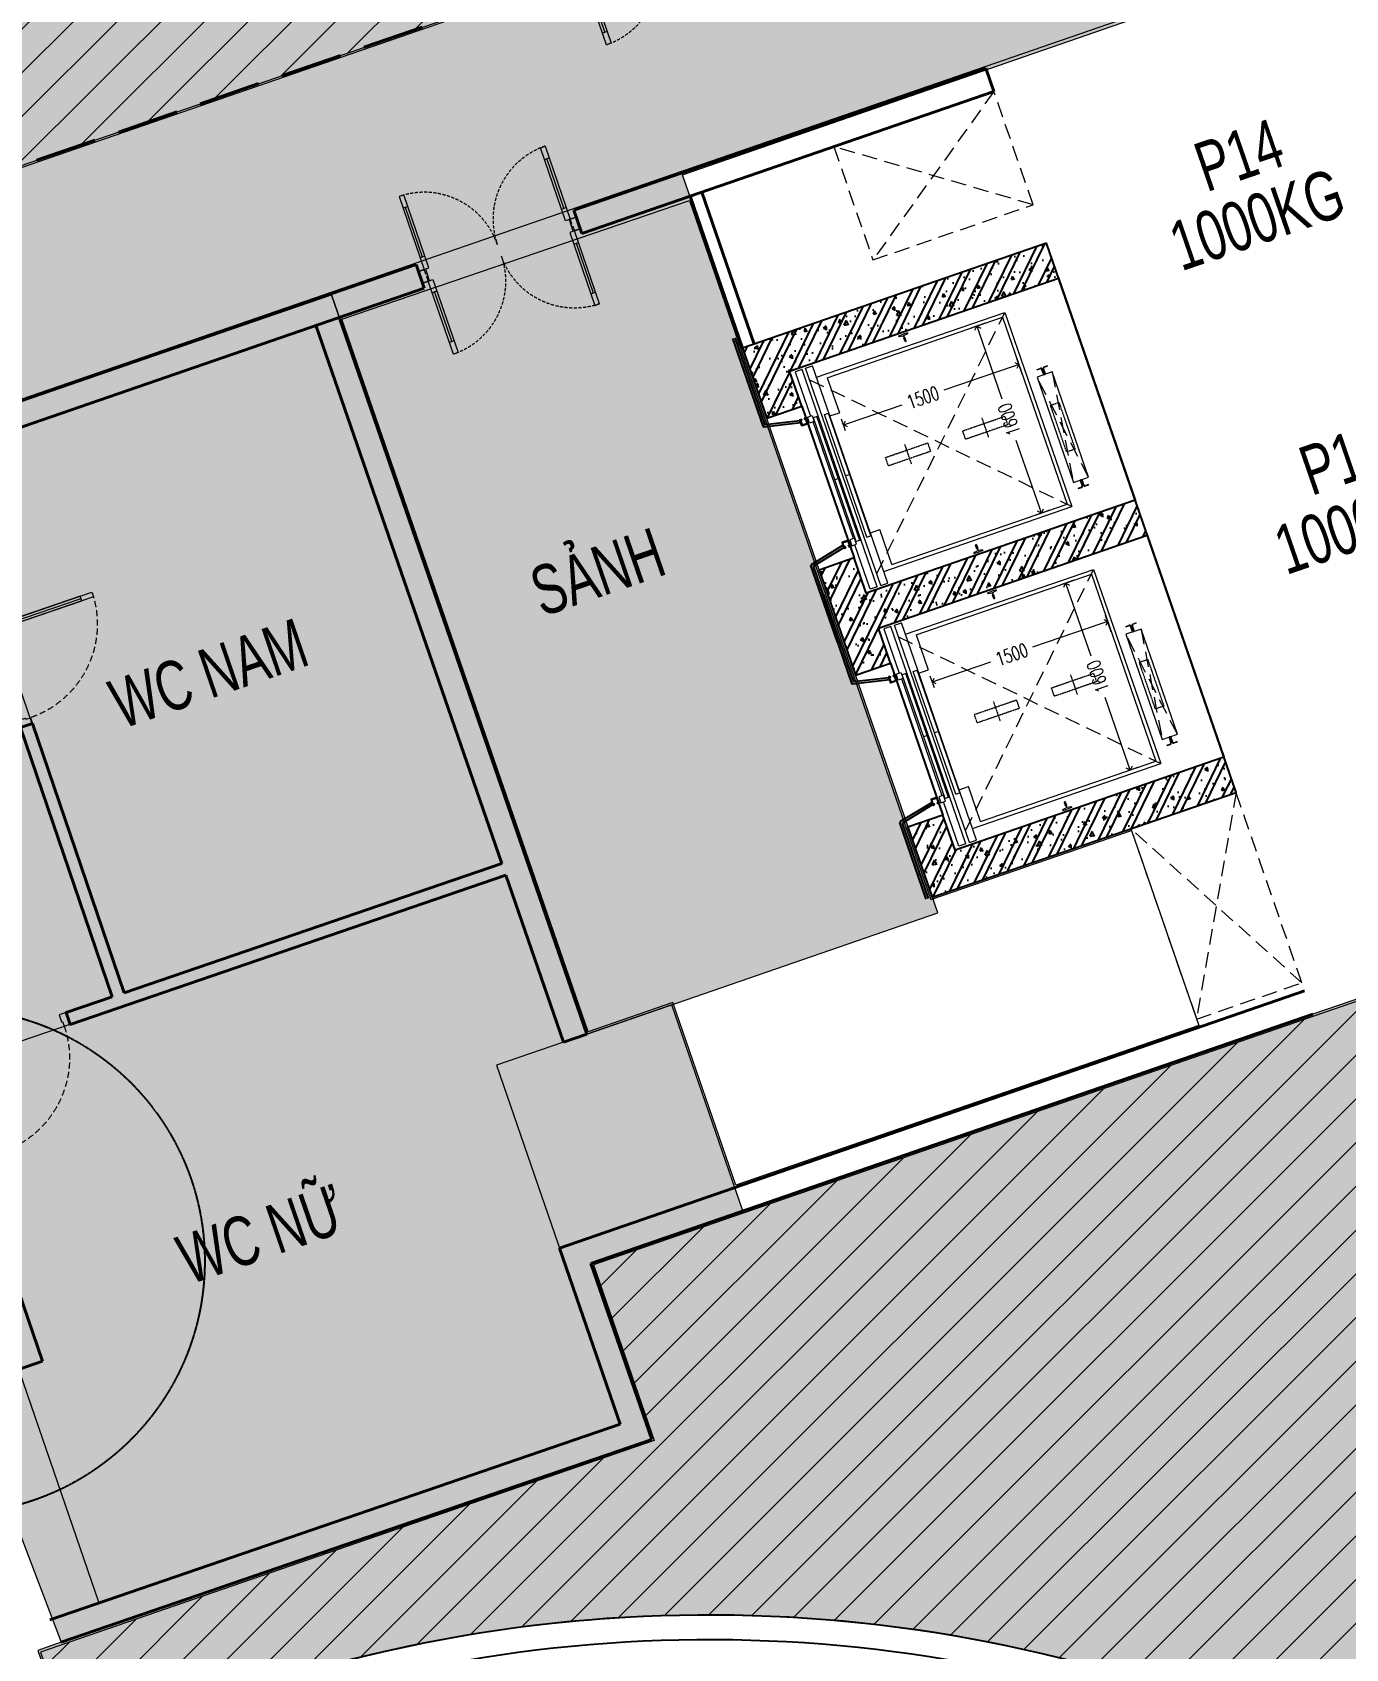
# Model space of a CAD drawing. Header units: millimetres. Extents: x -11451263 to 11578383104, y -507 to 1450429.
# Drawn here: x 12045069 to 12055690, y 1045562 to 1058640 of the extents above; entities that cross this region are included whole.
import ezdxf
from ezdxf.enums import TextEntityAlignment as Align

# ---------------------------------------------------------------- set-up
doc = ezdxf.new("R2010")
doc.units = ezdxf.units.MM
doc.header["$MEASUREMENT"] = 0
for name, pattern in [('CENTER2', [1.125, 0.75, -0.125, 0.125, -0.125]), ('DASH', [0.35, 0.25, -0.1]), ('DASH2-1', [3, 2, -1]), ('HIDDEN', [0.375, 0.25, -0.125]), ('Xref_ST_MBDV Cot vach 30.7.2022$0$CENTERX2', [4, 2.5, -0.5, 0.5, -0.5]), ('Xref_ST_MBDV Cot vach 30.7.2022$0$HIDDEN', [0.375, 0.25, -0.125]), ('Xref_ST_MBDV Cot vach 30.7.2022$0$HIDDEN2', [0.1875, 0.125, -0.0625]), ('Xref_ST_MBDV Cot vach 30.7.2022$0$PHANTOMX2', [5, 2.5, -0.5, 0.5, -0.5, 0.5, -0.5])]:
    doc.linetypes.add(name, pattern=pattern)
doc.layers.get('0').update_dxf_attribs({"linetype": 'CONTINUOUS', "lineweight": 13})
doc.layers.get('Defpoints').update_dxf_attribs({"color": 5, "linetype": 'CONTINUOUS', "lineweight": 13})
for name, color, linetype in [('A-GLAZ', 135, 'CONTINUOUS'), ('KT-Hatch', 251, 'CONTINUOUS'), ('KT-Net cot vach', 6, 'CONTINUOUS'), ('KT-Text', 7, 'CONTINUOUS'), ('NDT Thoat nuoc rua', 3, 'CENTER2'), ('TNG', 50, 'CONTINUOUS'), ('Xref_ST_MBDV Cot vach 30.7.2022$0$KT-Net manh', 139, 'CONTINUOUS')]:
    doc.layers.add(name, color=color, linetype=linetype)
for name, color, linetype, lineweight in [('CUA', 37, 'CONTINUOUS', 13), ('DO DIEN TICH THONG THUY', 141, 'CONTINUOUS', 13), ('KT-Kich thuoc', 159, 'CONTINUOUS', 18), ('KT-Net cat', 1, 'CONTINUOUS', 40), ('KT-Net cua', 87, 'CONTINUOUS', 9), ('KT-Net to mau', 159, 'CONTINUOUS', 18), ('SPE-MEP-HVAC', 140, 'CONTINUOUS', 0), ('Xref_ST_MBDV Cot vach 30.7.2022$0$KT-Noi that', 36, 'CONTINUOUS', 9)]:
    doc.layers.add(name, color=color, linetype=linetype, lineweight=lineweight)
doc.styles.add('Xref_ST_MBDV Cot vach 30.7.2022$0$Arial', font='arial.ttf', dxfattribs={"width": 0.7})
doc.styles.add('Xref_ST_MBDV Cot vach 30.7.2022$0$DIM', font='vnsimli.shx', dxfattribs={"width": 0.7})
doc.dimstyles.new('Xref_ST_MBDV Cot vach 30.7.2022$0$CCU 1-100 A1', dxfattribs={"dimscale": 100, "dimtxt": 2.2, "dimasz": 1, "dimexe": 1, "dimexo": 0, "dimgap": 1, "dimtad": 1, "dimdec": 0, "dimdsep": 46, "dimtxsty": 'Xref_ST_MBDV Cot vach 30.7.2022$0$DIM', "dimblk1": 'Xref_ST_MBDV Cot vach 30.7.2022$0$_ARCHTICK', "dimblk2": 'Xref_ST_MBDV Cot vach 30.7.2022$0$_ARCHTICK', "dimsah": 1, "dimcen": 0, "dimdle": 1, "dimclrd": 256, "dimclre": 256, "dimclrt": 31, "dimadec": 0, "dimazin": 0, "dimtfac": 1, "dimtdec": 0, "dimtix": 1, "dimtmove": 2, "dimatfit": 3, "dimldrblk": 'Xref_ST_MBDV Cot vach 30.7.2022$0$_ARCHTICK', "dimfxl": 0, "dimtolj": 1, "dimarcsym": 0})
pattern_1 = [(45, (0, 0), (-176.7766952966369, 176.7766952966369), [])]

# ---------------------------------------------------------------- blocks, each defined once
blk = doc.blocks.new('*U273')
for p, q in [((-1260.000000000004, 525.000000000002), (-1300.000000000004, 525.000000000002)), ((-1280.000000000004, 100.0000000000002), (-1280.000000000004, 525.000000000002)), ((-90.00000000000001, 525.0000000000018), (-50.00000000000001, 525.0000000000018)), ((-70, 100), (-70.00000000000001, 525.0000000000018)), ((-1260.000000000004, 100.0000000000002), (-1300.000000000004, 100.0000000000002)), ((-90, 100), (-50, 100))]:
    blk.add_line(p, q)
for points in [[(-1300.000000000004, 1.776356839400256e-13), (-1260.000000000004, 1.776356839400256e-13), (-1260.000000000004, 625.000000000002), (-1300.000000000004, 625.000000000002)], [(-50, 0), (-90, 0), (-90.00000000000001, 625.0000000000018), (-49.99999999999979, 625.0000000000018)], [(-1350.000000000004, -100.0000000004901), (-1290.000000000004, -100.00000000049), (-1290.000000000004, -39.99999999999982), (-1300.000000000004, -39.99999999999982), (-1300.000000000004, 1.776356839400256e-13), (-1350.000000000004, 2.060573933704296e-13)], [(0, -100.0000000004902), (-60, -100.0000000004902), (-60, -40), (-50, -40), (-50, 0), (0, 0)]]:
    blk.add_lwpolyline(points, close=True)
at = {"linetype": 'Xref_ST_MBDV Cot vach 30.7.2022$0$HIDDEN2', "ltscale": 200}
for centre, radius, start, end in [((-1300.000000001013, -1.091216006443577e-09), 625.00000000124, 7.016709298534867e-15, 89.99996073224838), ((-49.99999999983451, -2.645705876602741e-10), 625.000000000419, 90.00003926775162, 180)]:
    blk.add_arc(centre, radius, start, end, dxfattribs=at)
blk = doc.blocks.new('Xref_ST_MBDV Cot vach 30.7.2022$0$_Open90')
at = {"color": 0, "linetype": 'ByBlock', "lineweight": -2}
for p, q in [((0, 0), (-1, 0)), ((-0.5, 0.5), (0, 0)), ((0, 0), (-0.5, -0.5))]:
    blk.add_line(p, q, dxfattribs=at)
blk = doc.blocks.new('*D27')
at = {"layer": 'Defpoints', "color": 5, "transparency": 16777216}
for p, q in [((-2230.006080747058, 1494.255069668558), (-2230.006080747058, 1595.840436880921)), ((-730.0060807470581, 1457.189424305085), (-730.0060807470581, 1595.840436880921)), ((-2180.006080747058, 1545.840436880921), (-1728.427059650542, 1545.840436880921)), ((-780.0060807470581, 1545.840436880921), (-1371.760392983876, 1545.840436880921))]:
    blk.add_line(p, q, dxfattribs=at)
at = {"layer": 'Defpoints', "color": 0, "transparency": 16777216}
for p in [(-2230.006080747058, 1545.840436880921), (-2230.006080747058, 1494.255069668558), (-730.0060807470581, 1457.189424305085)]:
    blk.add_point(p, dxfattribs=at)
at = {"layer": 'Defpoints', "color": 5, "transparency": 16777216, "xscale": 50, "yscale": 50, "zscale": 50, "rotation": 180}
blk.add_blockref('Xref_ST_MBDV Cot vach 30.7.2022$0$_Open90', (-2230.006080747058, 1545.840436880921), dxfattribs=at)
at = {"layer": 'Defpoints', "color": 5, "transparency": 16777216, "xscale": 50, "yscale": 50, "zscale": 50}
blk.add_blockref('Xref_ST_MBDV Cot vach 30.7.2022$0$_Open90', (-730.0060807470581, 1545.840436880921), dxfattribs=at)
at = {"layer": 'Defpoints', "color": 5, "transparency": 16777216, "insert": (-1550.093726317209, 1545.840436880921), "char_height": 110, "attachment_point": 5, "style": 'Xref_ST_MBDV Cot vach 30.7.2022$0$DIM'}
blk.add_mtext('\\A1;1500', dxfattribs=at)
blk = doc.blocks.new('Xref_ST_MBDV Cot vach 30.7.2022$0$_ARCHTICK')
at = {"color": 0, "linetype": 'ByBlock', "const_width": 0.15}
blk.add_lwpolyline([(-0.5, -0.5), (0.5, 0.5)], dxfattribs=at)
blk = doc.blocks.new('*D28')
at = {"layer": 'Defpoints', "color": 5, "transparency": 16777216}
for p, q in [((-879.0568600945994, 1950.002331897217), (-1000.172690610198, 1950.002331897217)), ((-950.1726906101984, 1900.002331897217), (-950.1726906101983, 1328.335665230491)), ((-950.1726906101981, 400.0023318972127), (-950.1726906101982, 971.6689985638246)), ((-879.0568600945994, 350.0023318972127), (-1000.172690610198, 350.0023318972126))]:
    blk.add_line(p, q, dxfattribs=at)
at = {"layer": 'Defpoints', "color": 0, "transparency": 16777216}
for p in [(-879.0568600945994, 1950.002331897217), (-950.1726906101981, 350.0023318972126), (-879.0568600945994, 350.0023318972127)]:
    blk.add_point(p, dxfattribs=at)
at = {"layer": 'Defpoints', "color": 5, "transparency": 16777216, "xscale": 50, "yscale": 50, "zscale": 50}
for p, rotation in [((-950.1726906101984, 1950.002331897217), 90), ((-950.1726906101981, 350.0023318972126), 270)]:
    blk.add_blockref('Xref_ST_MBDV Cot vach 30.7.2022$0$_Open90', p, dxfattribs=dict(at, rotation=rotation))
at = {"layer": 'Defpoints', "color": 5, "transparency": 16777216, "insert": (-950.1726906088297, 1150.002331897158), "char_height": 110, "attachment_point": 5, "rotation": 90, "style": 'Xref_ST_MBDV Cot vach 30.7.2022$0$DIM'}
blk.add_mtext('\\A1;1600', dxfattribs=at)
blk = doc.blocks.new('*U295')
blk.add_line((70.00000000000003, -99.99999999999999), (70.00000000000018, -700.00000000197))
for points in [[(-2.66100453930543e-14, 99.99999998255892), (59.99999999999997, 99.9999999825589), (59.99999999999999, 40.00000000000001), (49.99999999999999, 40.00000000000001), (50, 1.4210854715202e-14), (0, 0)], [(50, 1.4210854715202e-14), (50.00000000000021, -800.00000000197), (90.00000000000021, -800.00000000197), (90, 2.842170943040401e-14)], [(900.00000000197, 99.99999998255907), (840.00000000197, 99.99999998255903), (840.00000000197, 40.00000000000011), (850.00000000197, 40.00000000000011), (850.00000000197, 1.13686837721616e-13), (900.00000000197, 9.947598300641403e-14)], [(50.00000000000003, -99.99999999999999), (90.00000000000003, -99.99999999999999), (90.00000000000018, -700.00000000197), (50.00000000000018, -700.00000000197)]]:
    blk.add_lwpolyline(points, close=True)
at = {"linetype": 'Xref_ST_MBDV Cot vach 30.7.2022$0$HIDDEN', "ltscale": 200}
blk.add_arc((50, 1.4210854715202e-14), 800.00000000197, 270, 0, dxfattribs=at)
blk = doc.blocks.new('*U297')
blk.add_line((70, 100), (70, 700.00000000197))
for points in [[(50, 0), (50, 800.00000000197), (90, 800.00000000197), (90, 0)], [(50, 100), (90, 100), (90, 700.00000000197), (50, 700.00000000197)], [(0, -99.99999998255892), (60, -99.99999998255889), (60, -40), (50, -40), (50, 0), (0, 0)], [(900.00000000197, -99.99999998255883), (840.00000000197, -99.9999999825588), (840.00000000197, -39.99999999999989), (850.00000000197, -39.99999999999989), (850.00000000197, 1.13686837721896e-13), (900.00000000197, 1.421085471523e-13)]]:
    blk.add_lwpolyline(points, close=True)
at = {"linetype": 'Xref_ST_MBDV Cot vach 30.7.2022$0$HIDDEN', "ltscale": 200}
blk.add_arc((50, 0), 800.00000000197, 7.016709298534877e-15, 90, dxfattribs=at)
blk = doc.blocks.new('*U426')
at = {"linetype": 'HIDDEN', "ltscale": 500}
for p, q in [((1630, 900), (0, 0)), ((0, 900), (1630, 0))]:
    blk.add_line(p, q, dxfattribs=at)
blk.add_lwpolyline([(0, 900), (1630, 900), (1630, 0), (0, 0)], close=True, dxfattribs=at)
blk = doc.blocks.new('*U434')
at = {"linetype": 'HIDDEN', "ltscale": 500}
for p, q in [((969.9999999999998, 1370), (0, 0)), ((0, 1370), (969.9999999999998, 0))]:
    blk.add_line(p, q, dxfattribs=at)
blk.add_lwpolyline([(0, 1370), (969.9999999999998, 1370), (969.9999999999998, 0), (0, 0)], close=True, dxfattribs=at)
blk = doc.blocks.new('WWW')
at = {"layer": 'Defpoints', "linetype": 'DASH2-1', "lineweight": 13, "ltscale": 1000, "flags": 128}
blk.add_lwpolyline([(11429816.83619249, 1022160.11654377), (11450185.49670112, 1019986.391927242), (11488615.66733754, 1021167.255579472), (11491469.21243858, 1024811.360972404), (11462655.78743005, 1159053.890039921), (11457975.31629252, 1176930.890178204), (11455625.97722399, 1177744.852323532), (11446686.1578691, 1170981.351434231), (11423166.61122441, 1153069.948107719), (11399484.09766066, 1135982.713739872, 0.6848770391193201), (11429816.83619249, 1022160.116543293)], format="xyb", dxfattribs=at)
blk = doc.blocks.new('l3 hatch see')
at = {"true_color": 0xf28888}
h = blk.add_hatch(color=11, dxfattribs=at)
h.dxf.hatch_style = 1
edge = h.paths.add_edge_path()
edge.add_line((12112943.93207999, 1045159.335232981), (12112943.93207999, 1042999.335232334))
edge.add_line((12112943.93207999, 1042999.335232334), (12108483.10186321, 1042999.335232334))
edge.add_line((12108483.10186321, 1042999.335232334), (12108483.10186321, 1035889.335231977))
edge.add_line((12108483.10186321, 1035889.335231977), (12110833.10186311, 1035889.335231977))
edge.add_line((12110833.10186311, 1035889.335231977), (12110833.10186311, 1032759.335231977))
edge.add_line((12110833.10186311, 1032759.335231977), (12105083.10186321, 1032759.335232132))
edge.add_line((12105083.10186321, 1032759.335232132), (12105083.10186311, 1043199.335231976))
edge.add_line((12105083.10186311, 1043199.335231976), (12096783.10186322, 1043199.335231976))
edge.add_line((12096783.10186322, 1043199.335231976), (12087983.10187339, 1043199.335231973))
edge.add_line((12087983.10187339, 1043199.335231973), (12087983.10187404, 1032759.335231656))
edge.add_line((12087983.10187404, 1032759.335231656), (12076426.75352686, 1032759.335226429))
edge.add_line((12076426.75352686, 1032759.335226429), (12072311.67748795, 1044676.763611118))
edge.add_line((12072311.67748795, 1044676.763611118), (12081015.73602988, 1047681.823536185))
edge.add_line((12081015.73602988, 1047681.823536185), (12080888.27051816, 1047958.496386115))
edge.add_line((12080888.27051816, 1047958.496386115), (12079156.45965438, 1052964.263389262))
edge.add_line((12079156.45965438, 1052964.263389262), (12075566.42706372, 1063341.185637721))
edge.add_arc((12072766.98223563, 1062343.762062156), 2971.825219387741, 19.61064528233332, 69.18817762317008)
edge.add_line((12073822.87127907, 1065121.682770626), (12057797.42659145, 1069302.976433534))
edge.add_arc((12054792.82222399, 1045270.605582418), 24219.46523213332, 82.87367376297479, 107.5043030922817)
edge.add_line((12047508.15381764, 1068368.573076117), (12032321.1152389, 1063134.790857091))
edge.add_line((12032321.1152389, 1063134.790857091), (12016952.75170567, 1057836.391430652))
edge.add_arc((12017833.55186797, 1054684.925301918), 3272.238940917137, 105.6150940092766, 192.2179524792078)
edge.add_line((12014635.43034345, 1053992.417972793), (12022591.73852141, 1040613.919644385))
edge.add_arc((12025281.6702021, 1042213.645181881), 3129.673184556088, 210.7403138639142, 249.8652508296506)
edge.add_line((12024204.34536746, 1039275.239926853), (12025372.2428851, 1038820.509668125))
edge.add_arc((12026927.72943607, 1043759.749798699), 5178.381163811702, 252.5195205355279, 282.649035497698)
edge.add_line((12028061.6829601, 1038707.049443141), (12042370.60348346, 1043643.750816458))
edge.add_line((12042370.60348346, 1043643.750816458), (12042075.15990278, 1044499.49355896))
edge.add_line((12042075.15990278, 1044499.49355896), (12039442.1693198, 1043590.458486743))
edge.add_line((12039442.1693198, 1043590.458486743), (12036309.24835195, 1052664.862390919))
edge.add_line((12036309.24835195, 1052664.862390919), (12043020.52623315, 1054981.918540711))
edge.add_line((12043020.52623315, 1054981.918540711), (12047489.66773493, 1056517.447935844))
edge.add_line((12047489.66773493, 1056517.447935844), (12049554.39885832, 1050535.269754993))
edge.add_line((12049554.39885832, 1050535.269754993), (12052392.16029849, 1051515.001596804))
edge.add_line((12052392.16029849, 1051515.001596804), (12050328.21703119, 1057488.381201772))
edge.add_line((12050328.21703119, 1057488.381201772), (12064313.1651918, 1062330.330531801))
edge.add_line((12064313.1651918, 1062330.330531801), (12067230.69784287, 1053879.791896309))
edge.add_line((12067230.69784287, 1053879.791896309), (12061932.5970019, 1052050.632492199))
edge.add_line((12061932.5970019, 1052050.632492199), (12061663.3592467, 1052830.470909251))
edge.add_line((12061663.3592467, 1052830.470909251), (12055423.63876195, 1050694.912007549))
edge.add_line((12055423.63876195, 1050694.912007549), (12050815.54302036, 1049103.975575727))
edge.add_line((12050815.54302036, 1049103.975575727), (12050239.70539832, 1050771.870559112))
edge.add_line((12050239.70539832, 1050771.870559112), (12049554.39885832, 1050535.269754993))
edge.add_line((12049554.39885832, 1050535.269754993), (12047489.66773493, 1056517.447935844))
edge.add_line((12047489.66773493, 1056517.447935844), (12043020.52623315, 1054981.918540711))
edge.add_line((12043020.52623315, 1054981.918540711), (12044064.83322671, 1051957.117226986))
edge.add_line((12044064.83322671, 1051957.117226986), (12043025.35405637, 1051598.238984955))
edge.add_line((12043025.35405637, 1051598.238984955), (12045302.47490958, 1045614.51850724))
edge.add_line((12045302.47490958, 1045614.51850724), (12045113.67175849, 1045548.534094993))
edge.add_line((12045113.67175849, 1045548.534094993), (12045409.15655098, 1044692.077912613))
edge.add_line((12045409.15655098, 1044692.077912613), (12045714.10285445, 1044797.287025531))
edge.add_arc((12050541.24622344, 1034080.506625128), 11753.7523904184, 62.30299078866108, 114.24815909173671, ccw=False)
edge.add_arc((12050535.06409452, 1034067.252931443), 11768.36089565561, 21.785613769315376, 62.30633307304021, ccw=False)
edge.add_line((12061462.917396, 1038434.899940033), (12064305.05045864, 1030221.7962032))
edge.add_line((12064305.05045864, 1030221.7962032), (12067458.35132465, 1031311.137035675))
edge.add_line((12067458.35132465, 1031311.137035675), (12066968.83163419, 1032729.012371012))
edge.add_line((12066968.83163419, 1032729.012371012), (12071411.50925465, 1034262.838766793))
edge.add_line((12071411.50925465, 1034262.838766793), (12072357.91254431, 1031521.612356144))
edge.add_line((12072357.91254431, 1031521.612356144), (12067915.23563345, 1029987.786464562))
edge.add_line((12067915.23563345, 1029987.786464562), (12067458.35132465, 1031311.137035675))
edge.add_line((12067458.35132465, 1031311.137035675), (12064305.05045864, 1030221.7962032))
edge.add_line((12064305.05045864, 1030221.7962032), (12065976.76995553, 1025390.915542661))
edge.add_arc((12070657.96413145, 1026868.048502314), 4908.716807183113, 197.5128920587686, 269.9282477995815)
edge.add_line((12070651.81688739, 1021959.335544265), (12115433.10187351, 1021959.335544266))
edge.add_line((12115433.10187351, 1021959.335544266), (12115932.09327316, 1021964.0157587))
edge.add_arc((12115700.03574843, 1026900.678599436), 4942.113990781925, 272.6913194268203, 368.0841976248079)
edge.add_line((12120593.03738808, 1027595.679068699), (12117234.25061567, 1043175.430534497))
edge.add_arc((12114148.81266331, 1041813.634721737), 3372.597692210492, 23.81485266890607, 82.75901229763427)
edge.add_line((12114573.90476113, 1045159.335231628), (12113473, 1045159.335231628))
edge.add_line((12113473, 1045159.335231628), (12112943.93207999, 1045159.335232981))
at = {"elevation": 2.780189594219186e-08}
blk.add_lwpolyline([(12028061.6829601, 1038707.049443141), (12042370.60348346, 1043643.750816458), (12042075.15990278, 1044499.49355896), (12039442.1693198, 1043590.458486743), (12036309.24835195, 1052664.862390919), (12043020.52623315, 1054981.918540711), (12047489.66773493, 1056517.447935844), (12049554.39885832, 1050535.269754993), (12052392.16029849, 1051515.001596804), (12050328.21703119, 1057488.381201772), (12064313.1651918, 1062330.330531801)], dxfattribs=at)
blk.add_lwpolyline([(12061663.3592467, 1052830.470909251), (12055423.63876195, 1050694.912007549), (12050815.54302036, 1049103.975575727), (12050815.54302036, 1049103.975575727), (12050239.70539832, 1050771.870559112), (12049554.39885832, 1050535.269754993), (12047489.66773493, 1056517.447935844), (12043020.52623315, 1054981.918540711), (12044064.83322671, 1051957.117226986), (12043025.35405637, 1051598.238984955), (12045302.47490958, 1045614.51850724), (12045113.67175849, 1045548.534094993), (12045409.15655098, 1044692.077912613), (12045714.10285445, 1044797.287025531, -0.2306162046583029), (12056004.34130176, 1044487.489253176, -0.1786706315383585)], format="xyb", dxfattribs=at)
blk = doc.blocks.new('A$C59794006')
at = {"layer": 'NDT Thoat nuoc rua'}
blk.add_circle((-72413.05173216574, 23387.88820566912, -5.460844634990201e-05), 2043.530517833414, dxfattribs=at)
blk = doc.blocks.new('Xref_ST_MBDV Cot vach 30.7.2022$0$TM 1000kg')
at = {"layer": 'Xref_ST_MBDV Cot vach 30.7.2022$0$KT-Net manh'}
for p, q in [((-2849.992175524749, 2500.000000000007), (-2849.992175524298, 1742.237188449821)), ((-2831.992175524923, 2500.000000000007), (-2831.992175524298, 1754.380282491551)), ((-2849.992175524298, 1742.237188449821), (-2846.992175522784, 1742.237188449821)), ((-2846.992175522784, 1742.237188449821), (-2846.992175522784, 1739.237188449821)), ((-2550.006080747044, 1674.237188449821), (-2846.992175522784, 1739.237188449821)), ((-2550.006080747044, 1692.663264479774), (-2831.992175524298, 1754.380282491551)), ((-2499.992175525869, 1800.000000000007), (-2500.000000003725, 500.0000000000073)), ((-2849.992175524298, 557.7628115501939), (-2846.992175522784, 557.7628115501939)), ((-2849.992175524705, -99.9999999999909), (-2849.992175524298, 557.7628115501939)), ((-2550.006080747044, 625.7628115501939), (-2846.992175522784, 560.7628115501939)), ((-2846.992175522784, 557.7628115501939), (-2846.992175522784, 560.7628115501939)), ((-2550.006080747044, 607.3367355202427), (-2831.992175524298, 545.6197175084671)), ((-2831.992175524851, -99.99999999998909), (-2831.992175524298, 545.6197175084671))]:
    blk.add_line(p, q, dxfattribs=at)
at = {"layer": 'Xref_ST_MBDV Cot vach 30.7.2022$0$KT-Net manh', "const_width": 2}
for points in [[(-2846.992175522784, 1742.237188449821), (-2831.992175524298, 1754.380282491551)], [(-2846.992175522784, 557.7628115501939), (-2831.992175524298, 545.6197175084671)]]:
    blk.add_lwpolyline(points, dxfattribs=at)
at = {"layer": 'Xref_ST_MBDV Cot vach 30.7.2022$0$KT-Net manh', "ltscale": 2}
for points in [[(-2510.006080747044, 1700.002331897216), (-2500.006080747044, 1700.002331897216), (-2500.006080747044, 1650.002331897216), (-2550.006080747044, 1650.002331897216), (-2550.006080747044, 1700.002331897216), (-2540.006080747044, 1700.002331897216), (-2540.006080747044, 1690.002331897216), (-2541.60608074702, 1690.002331897216), (-2541.60608074702, 1698.402331897356), (-2548.406080747067, 1698.402331897356), (-2548.406080747067, 1651.602331897309), (-2501.60608074702, 1651.602331897309), (-2501.60608074702, 1698.402331897356), (-2508.406080747067, 1698.402331897356), (-2508.406080747067, 1690.002331897216), (-2510.006080747044, 1690.002331897216)], [(-2510.006080747044, 599.9976681027983), (-2500.006080747044, 599.9976681027983), (-2500.006080747044, 649.9976681027983), (-2550.006080747044, 649.9976681027983), (-2550.006080747044, 599.9976681027983), (-2540.006080747044, 599.9976681027983), (-2540.006080747044, 609.9976681027983), (-2541.60608074702, 609.9976681027983), (-2541.60608074702, 601.5976681026586), (-2548.406080747067, 601.5976681026586), (-2548.406080747067, 648.3976681027052), (-2501.60608074702, 648.3976681027052), (-2501.60608074702, 601.5976681026586), (-2508.406080747067, 601.5976681026586), (-2508.406080747067, 609.9976681027983), (-2510.006080747044, 609.9976681027983)]]:
    blk.add_lwpolyline(points, close=True, dxfattribs=at)
at = {"layer": 'Xref_ST_MBDV Cot vach 30.7.2022$0$KT-Noi that', "linetype": 'Continuous', "ltscale": 2}
for p, q in [((-2460.006080747058, 2080.002331897216), (-2460.006080747058, 1700.002331897216)), ((-2400.006080747058, 2080.002331897216), (-2460.006080747058, 2080.002331897216)), ((-2400.006080747058, 220.0023318972126), (-2400.006080747058, 2080.002331897216)), ((-2370.006080747058, 220.0023318972126), (-2370.006080747058, 2080.002331897216)), ((-2370.006080747058, 2080.002331897216), (-2310.006080747058, 2080.002331897216)), ((-2310.006080747058, 220.0023318972126), (-2310.006080747058, 2080.002331897216)), ((-2310.006080747058, 1981.002331897216), (-700.0060807470581, 1981.002331897216)), ((-700.0060807470581, 1981.002331897216), (-700.0060807470581, 319.0023318972126)), ((-2230.006080747058, 1950.002331897216), (-730.0060807470581, 1950.002331897216)), ((-2230.006080747058, 1950.002331897216), (-2230.006080747058, 1650.002331897216)), ((-730.0060807470581, 1950.002331897216), (-730.0060807470581, 350.0023318972126)), ((-2455.006080747058, 650.0023318972162), (-2455.006080747058, 1650.002331897216)), ((-2441.259975502442, 620.0023318972162), (-2441.259975502442, 1680.002331897216)), ((-2411.006080747058, 1680.002331897216), (-2441.259975502442, 1680.002331897216)), ((-2411.006080747058, 620.0023318972162), (-2411.006080747058, 1680.002331897216)), ((-2348.006080747058, 625.0023318972162), (-2348.006080747058, 1675.002331897216)), ((-2348.006080747058, 1675.002331897216), (-2314.006080747058, 1675.002331897216)), ((-2314.006080747058, 625.0023318972162), (-2314.006080747058, 1675.002331897216)), ((-2310.006080747058, 1650.002331897216), (-2230.006080747058, 1650.002331897216)), ((-2411.006080747058, 1150.002331897216), (-2441.259975502428, 1150.002331897216)), ((-2314.006080747058, 1150.002331897216), (-2348.006080747058, 1150.002331897216)), ((-2460.006080747058, 220.0023318972126), (-2460.006080747058, 600.0023318972162)), ((-2411.006080747058, 620.0023318972162), (-2441.259975502442, 620.0023318972162)), ((-2348.006080747058, 625.0023318972162), (-2314.006080747058, 625.0023318972162)), ((-2310.006080747058, 650.0023318972162), (-2230.006080747058, 650.0023318972162)), ((-2230.006080747058, 350.0023318972126), (-2230.006080747058, 650.0023318972162)), ((-2310.006080747058, 319.0023318972126), (-700.0060807470581, 319.0023318972126)), ((-2230.006080747058, 350.0023318972126), (-730.0060807470581, 350.0023318972126)), ((-2400.006080747058, 220.0023318972126), (-2460.006080747058, 220.0023318972126)), ((-2370.006080747058, 220.0023318972126), (-2310.006080747058, 220.0023318972126))]:
    blk.add_line(p, q, dxfattribs=at)
at = {"layer": 'Xref_ST_MBDV Cot vach 30.7.2022$0$KT-Noi that', "linetype": 'Xref_ST_MBDV Cot vach 30.7.2022$0$HIDDEN', "ltscale": 500}
for p, q in [((-2370.006080747058, 1981.002331897216), (-700.0060807470581, 319.0023318972126)), ((-2370.006080747058, 319.0023318972126), (-700.0060807470581, 1981.002331897216)), ((-495.0060807470581, 1400.002331897216), (-625.0060807470581, 500.0023318972162)), ((-495.0060807470581, 500.0023318972162), (-625.0060807470581, 1400.002331897216))]:
    blk.add_line(p, q, dxfattribs=at)
at = {"layer": 'Xref_ST_MBDV Cot vach 30.7.2022$0$KT-Noi that', "linetype": 'Continuous'}
for p, q in [((-1572.506080747058, 2077.002331897216), (-1572.506080747058, 2082.002331897216)), ((-1572.506080747058, 2082.002331897216), (-1535.006080747058, 2082.002331897216)), ((-1569.506080747058, 2074.002331897216), (-1540.066080747114, 2070.902331897239)), ((-1540.006080747058, 2021.002331897216), (-1540.006080747058, 2050.002331897216)), ((-1539.006080747058, 2020.002331897216), (-1535.006080747058, 2020.002331897216)), ((-1537.066080747114, 2054.123071325659), (-1537.066080747114, 2067.902331897239)), ((-1497.506080747058, 2082.002331897216), (-1535.006080747058, 2082.002331897216)), ((-1531.006080747058, 2020.002331897216), (-1535.006080747058, 2020.002331897216)), ((-1532.946080747002, 2054.123071325659), (-1532.946080747002, 2067.902331897239)), ((-1530.006080747058, 2021.002331897216), (-1530.006080747058, 2050.002331897216)), ((-1500.506080747058, 2074.002331897216), (-1529.946080747002, 2070.902331897239)), ((-1497.506080747058, 2077.002331897216), (-1497.506080747058, 2082.002331897216)), ((-603.5060807470581, 1460.002341897176), (-574.406080746965, 1460.002341897176)), ((-603.5060807470581, 1456.802341897223), (-603.5060807470581, 1460.002341897176)), ((-603.5060807470581, 1456.802341897223), (-574.406080746965, 1456.802341897223)), ((-568.2060807470116, 1406.202341897246), (-568.2060807470116, 1450.602341897153)), ((-565.0060807470581, 1406.202341897246), (-565.0060807470581, 1450.602341897153)), ((-555.0060807470581, 1406.202341897246), (-555.0060807470581, 1450.602341897153)), ((-551.8060807471047, 1406.202341897246), (-551.8060807471047, 1450.602341897153)), ((-516.5060807470581, 1460.002341897176), (-545.6060807471513, 1460.002341897176)), ((-516.5060807470581, 1456.802341897223), (-545.6060807471513, 1456.802341897223)), ((-516.5060807470581, 1456.802341897223), (-516.5060807470581, 1460.002341897176)), ((-558.0060807470581, 1403.202341897246), (-562.0060807470581, 1403.202341897246)), ((-558.0060807470581, 1400.002341897176), (-562.0060807470581, 1400.002341897176)), ((-603.5060807470581, 443.2023218972099), (-574.406080746965, 443.2023218972099)), ((-603.5060807470581, 440.0023218971401), (-574.406080746965, 440.0023218971401)), ((-568.2060807470116, 493.8023218971866), (-568.2060807470116, 449.4023218972798)), ((-565.0060807470581, 493.8023218971866), (-565.0060807470581, 449.4023218972798)), ((-558.0060807470581, 500.0023218971401), (-562.0060807470581, 500.0023218971401)), ((-558.0060807470581, 496.8023218971866), (-562.0060807470581, 496.8023218971866)), ((-555.0060807470581, 493.8023218971866), (-555.0060807470581, 449.4023218972798)), ((-551.8060807471047, 493.8023218971866), (-551.8060807471047, 449.4023218972798)), ((-516.5060807470581, 443.2023218972099), (-545.6060807471513, 443.2023218972099)), ((-516.5060807470581, 440.0023218971401), (-545.6060807471513, 440.0023218971401)), ((-1540.006080747058, 279.0023318972126), (-1540.006080747058, 250.0023318972126)), ((-1539.006080747058, 280.0023318972126), (-1535.006080747058, 280.0023318972126)), ((-1531.006080747058, 280.0023318972126), (-1535.006080747058, 280.0023318972126)), ((-1530.006080747058, 279.0023318972126), (-1530.006080747058, 250.0023318972126)), ((-1572.506080747058, 223.0023318972126), (-1572.506080747058, 218.0023318972126)), ((-1572.506080747058, 218.0023318972126), (-1535.006080747058, 218.0023318972126)), ((-1569.506080747058, 226.0023318972126), (-1540.066080747114, 229.1023318971893)), ((-1537.066080747114, 245.8815924687697), (-1537.066080747114, 232.1023318971893)), ((-1497.506080747058, 218.0023318972126), (-1535.006080747058, 218.0023318972126)), ((-1532.946080747002, 245.8815924687697), (-1532.946080747002, 232.1023318971893)), ((-1500.506080747058, 226.0023318972126), (-1529.946080747002, 229.1023318971893)), ((-1497.506080747058, 223.0023318972126), (-1497.506080747058, 218.0023318972126))]:
    blk.add_line(p, q, dxfattribs=at)
at = {"layer": 'Xref_ST_MBDV Cot vach 30.7.2022$0$KT-Noi that', "linetype": 'Xref_ST_MBDV Cot vach 30.7.2022$0$CENTERX2'}
for p, q in [((-1815.006080747058, 1236.002331897216), (-1815.006080747058, 1066.653990867846)), ((-1155.006080747058, 1236.002331897216), (-1155.006080747058, 1066.653990867846))]:
    blk.add_line(p, q, dxfattribs=at)
at = {"layer": 'Xref_ST_MBDV Cot vach 30.7.2022$0$KT-Noi that', "linetype": 'Continuous', "ltscale": 2}
for points in [[(-2485.00608074879, 1700.002331897216), (-2445.00608074879, 1700.002331897216), (-2445.00608074879, 1650.002331897216), (-2485.00608074879, 1650.002331897216)], [(-495.0060807470581, 1400.002331897216), (-625.0060807470581, 1400.002331897216), (-625.0060807470581, 500.0023318972162), (-495.0060807470581, 500.0023318972162)], [(-2485.00608074879, 600.0023318972162), (-2445.00608074879, 600.0023318972162), (-2445.00608074879, 650.0023318972162), (-2485.00608074879, 650.0023318972162)]]:
    blk.add_lwpolyline(points, close=True, dxfattribs=at)
at = {"layer": 'Xref_ST_MBDV Cot vach 30.7.2022$0$KT-Noi that', "linetype": 'Xref_ST_MBDV Cot vach 30.7.2022$0$PHANTOMX2'}
for points in [[(-1635.006080747058, 1186.002331897216), (-1635.006080747058, 1114.002331897333), (-1995.006080747058, 1114.002331897333), (-1995.006080747058, 1186.002331897216)], [(-975.0060807470581, 1186.002331897216), (-975.0060807470581, 1114.002331897333), (-1335.006080747058, 1114.002331897333), (-1335.006080747058, 1186.002331897216)], [(-524.0060807470581, 1150.002331897216), (-524.0060807470581, 750.0023318972162), (-596.0060807470581, 750.0023318972162), (-596.0060807470581, 1150.002331897216)]]:
    blk.add_lwpolyline(points, close=True, dxfattribs=at)
at = {"layer": 'Xref_ST_MBDV Cot vach 30.7.2022$0$KT-Noi that', "linetype": 'Continuous'}
for centre, radius, start, end in [((-1569.506080747058, 2077.002331897216), 3, 180, 270), ((-1540.066080747114, 2067.902331897239), 3, 0, 90), ((-1542.280197382381, 2054.7339947371), 5.24978472904255, 295.6697211345437, 353.3172836214693), ((-1539.006080747058, 2021.002331897216), 1, 180, 270), ((-1529.946080747002, 2067.902331897239), 3, 90, 180), ((-1527.731964111736, 2054.7339947371), 5.24978472904255, 186.6827163785307, 244.3302788654563), ((-1531.006080747058, 2021.002331897216), 1, 270, 0), ((-1500.506080747058, 2077.002331897216), 3, 270, 0), ((-574.406080746965, 1450.602341897153), 9.399999999997844, 0, 90), ((-574.406080746965, 1450.602341897153), 6.19999999999734, 0, 90), ((-545.6060807471513, 1450.602341897153), 9.400000000001475, 90, 180), ((-545.6060807471513, 1450.602341897153), 6.200000000004374, 90, 180), ((-562.0060807470581, 1406.202341897246), 6.20000000000076, 180, 270), ((-562.0060807470581, 1406.202341897246), 2.999999999999834, 180, 270), ((-558.0060807470581, 1406.202341897246), 3.000000000000045, 270, 0), ((-558.0060807470581, 1406.202341897246), 6.19999999999713, 270, 0), ((-574.406080746965, 449.4023218972798), 6.19999999999734, 270, 0), ((-574.406080746965, 449.4023218972798), 9.399999999997844, 270, 0), ((-562.0060807470581, 493.8023218971866), 6.20000000000076, 90, 180), ((-562.0060807470581, 493.8023218971866), 2.999999999999834, 90, 180), ((-558.0060807470581, 493.8023218971866), 6.19999999999713, 0, 90), ((-558.0060807470581, 493.8023218971866), 3.000000000000045, 0, 90), ((-545.6060807471513, 449.4023218972798), 9.400000000001475, 180, 270), ((-545.6060807471513, 449.4023218972798), 6.200000000004374, 180, 270), ((-1539.006080747058, 279.0023318972126), 1, 90, 180), ((-1531.006080747058, 279.0023318972126), 1, 0, 90), ((-1569.506080747058, 223.0023318972126), 3, 90, 180), ((-1540.066080747114, 232.1023318971893), 3, 270, 0), ((-1542.280197382381, 245.2706690573286), 5.24978472904255, 6.682716378530666, 64.33027886545624), ((-1527.731964111736, 245.2706690573286), 5.24978472904255, 115.6697211345438, 173.3172836214693), ((-1529.946080747002, 232.1023318971893), 3, 180, 270), ((-1500.506080747058, 223.0023318972126), 3, 0, 90)]:
    blk.add_arc(centre, radius, start, end, dxfattribs=at)
at = {"layer": 'Defpoints', "color": 5}
for base, p1, p2, angle, picture, middle in [((-950.1726906101981, 350.0023318972126), (-879.056860094599, 1950.002331897216), (-879.056860094599, 350.0023318972126), 90, '*D28', (-950.1726906088297, 1150.002331897158)), ((-2230.006080747058, 1545.840436880921), (-730.0060807470581, 1457.189424305085), (-2230.006080747058, 1494.255069668558), 180, '*D27', (-1550.093726317209, 1545.840436880921))]:
    dim = blk.add_linear_dim(base=base, p1=p1, p2=p2, angle=angle, dimstyle='Xref_ST_MBDV Cot vach 30.7.2022$0$CCU 1-100 A1', override={"dimscale": 50, "dimblk1": 'Xref_ST_MBDV Cot vach 30.7.2022$0$_Open90', "dimblk2": 'Xref_ST_MBDV Cot vach 30.7.2022$0$_Open90', "dimclrd": 5, "dimclre": 5, "dimclrt": 5, "dimlwd": 65535, "dimlwe": 65535}, dxfattribs=at)
    dim.commit()
    dim.dimension.update_dxf_attribs({"geometry": picture, "text_midpoint": middle, "dimtype": 128})
blk = doc.blocks.new('of lift 2')
at = {"layer": 'Xref_ST_MBDV Cot vach 30.7.2022$0$KT-Noi that', "rotation": 90.0003448535011}
for p in [(186563.7583790547, 28421.95022798143), (188763.7583790547, 28421.95022798143)]:
    blk.add_blockref('Xref_ST_MBDV Cot vach 30.7.2022$0$TM 1000kg', p, dxfattribs=at)
blk = doc.blocks.new('nt3-4-5')
at = {"layer": 'KT-Hatch'}
h = blk.add_hatch(dxfattribs=at)
h.set_pattern_fill('BTCT', color=256, scale=40, angle=19.0471379539965)
h.set_pattern_definition([(69.04713795399645, (817866.508777855, 23293.48124716128), (279.3877533547662, 69.903385280477), [29.99999999999995, -329.9999999999992]), (14.04713795399642, (817866.508777855, 23293.48124716128), (-150.6518396180941, 266.2915946709811), [23.99999999999998, -263.9999999999996]), (119.4985379539964, (817889.7910893243, 23299.30653075455), (128.7361747717527, 336.1948768307957), [25.49607599999999, -280.4568447999998]), (65.2313379539965, (817840.401103124, 23369.10127969331), (425.1305970221304, 76.73314454503654), [45, -495]), (115.6827379539964, (817875.8286567368, 23375.4956861235), (226.2363583837528, 490.3234749361438), [38.24411519999971, -420.6851999999977]), (10.23133795399642, (817840.401103124, 23369.10127969331), (226.2359755744279, 490.3236516953235), [35.99999999999968, -395.9999999999974]), (40.04713795399648, (817884.7380380724, 23363.25010892586), (278.2478686892407, -74.31099224333835), [30, -330]), (345.0471379539965, (817884.7380380724, 23363.25010892586), (-2.662340959559013, 305.9413376994765), [24, -264]), (90.49853795399602, (817907.9253565408, 23357.05751143757), (275.5857060422185, 231.6301287124563), [25.496076, -280.4568447999999]), (56.54713795399648, (817866.508777855, 23293.48124716128), (-38.85777900570817, 127.4545480190627), [0, -260.7999999999999, 0, -267.9999999999999, 0, -264.9999999999999]), (26.54713795399645, (817866.508777855, 23293.48124716128), (47.98077147784923, 183.4678019936752), [0, -152.8, 0, -254.8, 0, -101]), (346.5471379539965, (817782.1924415808, 23264.37118983618), (204.7826262224386, 61.15631196729441), [0, -99.99999999999933, 0, -311.9999999999973, 0, -413.9999999999973]), (336.5471379539965, (817744.3824253157, 23251.31735247059), (207.4352439007965, 113.9778841873155), [0, -129.9999999999998, 0, -207.1999999999998, 0, -293.9999999999995]), (64.04713795399645, (817866.508777855, 23293.48124716128), (-134.8731593255321, 65.64473241281163), []), (64.04713795399645, (817933.3480749875, 23316.55738942686), (-134.8731593255321, 65.64473241281163), [])])
h.paths.add_polyline_path([(793892.0391401462, 41644.6438257168), (791434.3880828898, 40796.1443969605), (791630.1956433728, 40228.99415297084), (791913.7707653679, 40326.89793321257), (791815.8669851255, 40610.4730552074), (793989.9429204185, 41361.06870372733), (794610.0001952834, 39565.09293109342), (792435.9242599905, 38814.49728257349), (792338.020479748, 39098.07240456832), (792054.445357753, 39000.16862432659), (792250.252918236, 38433.01838033693), (792348.1566984784, 38149.4432583421), (792631.7318204734, 38247.34703858383), (792533.828040231, 38530.92216057866), (794707.9039755259, 39281.51780909859), (795327.961250389, 37485.54203646467), (793153.885315096, 36734.94638794474), (793055.9815348536, 37018.52150993957), (792772.4064128585, 36920.61772969784), (792968.2139733434, 36353.46748570818), (795425.8650306016, 37201.96691446449)])
at = {"layer": 'KT-Net cat', "linetype": 'DASH', "ltscale": 2000}
blk.add_line((806048.6024838518, 49332.81345429202), (758660.5021136161, 32972.16047428641), dxfattribs=at)
at = {"layer": 'KT-Net cat'}
for p, q in [((790070.5117862467, 41912.15022995742, 2.600451325541348e-08), (793402.519472206, 43062.51964905602, 2.560371070194079e-08)), ((793402.519472206, 43062.51964905555), (793467.5185084026, 42873.37629872607)), ((790135.5108224414, 41723.00687962747, 2.600499111536064e-08), (793467.5185084026, 42873.37629872654, 2.560441943987592e-08)), ((791434.3874616846, 40796.14418249088), (791010.1375999115, 42024.97013804549)), ((791528.9125042502, 40828.77877656068), (791104.6626405548, 42057.60473146313)), ((790070.5117862467, 41912.15022995742, 2.600451325541305e-08), (790135.5108224414, 41723.00687962747)), ((784639.5775492173, 40037.13034637808, 2.665779275448643e-08), (788794.4237373117, 41471.58321873564, 2.615801210879842e-08)), ((788794.4237373117, 41471.58321873518, 2.615801210532898e-08), (788859.4227735046, 41282.43986840569)), ((784704.8467365354, 39848.08026521793, 2.665786183117524e-08), (788859.4227735046, 41282.43986840523, 3.018445721391901e-08)), ((789488.9128409289, 36625.6024970687), (787987.442516122, 40974.56255746074)), ((790176.774909325, 35246.07895402517), (788176.679135859, 41039.29144185106)), ((785597.1229175497, 37726.12332230178), (785691.6945927124, 37758.62284039869)), ((786338.5292122159, 35548.00547608989), (785597.1229175497, 37726.12332230178)), ((786433.14713566, 35580.36978610745), (785691.6945927143, 37758.62284039869)), ((789488.9128409289, 36625.6024970687), (786433.1471356582, 35580.36978610815)), ((785774.193811819, 32600.24108383525, 2.677401980677452e-08), (784403.5408856627, 36570.29279978527, 2.677401980677452e-08)), ((789987.6315589938, 35181.07991783088), (789521.5475676581, 36531.07707037218)), ((795980.6523505487, 35595.04144007736), (789954.6810080688, 33514.58611001959)), ((796045.9215373732, 35405.99135874631), (790209.0002762228, 33390.80521551403)), ((789987.6315589938, 35181.07991783065), (790176.774909325, 35246.07895402564)), ((789954.6810080688, 33514.58611001959), (790446.2146863565, 32090.87476354081)), ((790209.0002762228, 33390.80521551403), (790700.6272901557, 31966.82352538279)), ((785774.193811819, 32600.24108383525, 2.677401982065231e-08), (785207.0435678307, 32404.43352335005)), ((785834.1690560207, 30505.94713941566), (790446.2146863565, 32090.87476354057)), ((785924.6622545868, 30325.56506363442), (790700.6272901557, 31966.82352538372))]:
    blk.add_line(p, q, dxfattribs=at)
blk.add_lwpolyline([(786338.5292122178, 35548.00547609059), (785964.6083223186, 35419.57500867127), (785997.202341618, 35324.80652457406), (789521.5475676581, 36531.07707037288)], dxfattribs=at)
at = {"layer": 'KT-Net cot vach'}
blk.add_lwpolyline([(793892.0391401462, 41644.6438257168), (791434.3880828898, 40796.1443969605), (791630.1956433728, 40228.99415297084), (791913.7707653679, 40326.89793321257), (791815.8669851255, 40610.4730552074), (793989.9429204185, 41361.06870372733), (794610.0001952834, 39565.09293109342), (792435.9242599905, 38814.49728257349), (792338.020479748, 39098.07240456832), (792054.445357753, 39000.16862432659), (792250.252918236, 38433.01838033693), (792348.1566984784, 38149.4432583421), (792631.7318204734, 38247.34703858383), (792533.828040231, 38530.92216057866), (794707.9039755259, 39281.51780909859), (795327.961250389, 37485.54203646467), (793153.885315096, 36734.94638794474), (793055.9815348536, 37018.52150993957), (792772.4064128585, 36920.61772969784), (792968.2139733434, 36353.46748570818), (795425.8650306016, 37201.96691446449)], close=True, dxfattribs=at)
at = {"layer": 'CUA'}
for name, p, xscale, rotation in [('*U273', (791360.2210985739, 44265.17857879004), -0.999999999999988, 199.0471379540031), ('*U273', (790122.2849931624, 41761.71310812864), -1, 199.0471378928427), ('*U295', (785400.732334502, 38610.14182624151), -0.9999999999999918, 108.8833879003562), ('*U297', (785145.0309623871, 35035.04286914598), -0.9999999999999989, 198.8833879003562)]:
    blk.add_blockref(name, p, dxfattribs=dict(at, xscale=xscale, rotation=rotation))
at = {"layer": 'CUA', "rotation": 19.04713789284265}
blk.add_blockref('*U273', (790089.6503997128, 41856.23814966134), dxfattribs=at)
at = {"layer": 'TNG', "rotation": 289.0471379685479}
blk.add_blockref('of lift 2', (707114.1342152208, 206515.4073634413), dxfattribs=at)
at = {"layer": 'KT-Text', "style": 'Xref_ST_MBDV Cot vach 30.7.2022$0$Arial', "width": 0.7}
for s, p in [('P14', (795515.3034869749, 42169.48085291684)), ('P13', (796363.7881234996, 39711.82468868606)), ('SẢNH ', (790378.5363881756, 38814.45708936313))]:
    blk.add_text(s, height=400, rotation=18.99999999983976, dxfattribs=at).set_placement(p, align=Align.CENTER)
for p in [(794982.7488866001, 41416.1738455696), (795831.2335231248, 38958.51768133906)]:
    blk.add_text('1000KG', height=400, rotation=18.99999999983976, dxfattribs=at).set_placement(p)
at = {"layer": 'KT-Text', "char_height": 400, "width": 4499.999999999997, "attachment_point": 2, "style": 'Xref_ST_MBDV Cot vach 30.7.2022$0$Arial'}
for s, insert, rotation in [('WC NAM', (787052.6816847529, 38353.90954423742), 18.930525853385646), ('WC NỮ', (787479.804701183, 33817.5579095399), 18.99999999983976)]:
    blk.add_mtext(s, dxfattribs=dict(at, insert=insert, rotation=rotation))

msp = doc.modelspace()

# ---------------------------------------------------------------- hatches: boundary and pattern name
at = {"layer": 'DO DIEN TICH THONG THUY'}
h = msp.add_hatch(dxfattribs=at)
h.set_pattern_fill('ANSI31', color=256, scale=2000)
h.set_pattern_definition(pattern_1)
h.paths.add_polyline_path([(12035405.16671144, 1054256.98720667), (12043364.17521757, 1057004.82000421), (12042869.76112735, 1058436.874370284), (12044315.99424952, 1058936.183649517), (12044810.40833974, 1057504.129283441), (12051670.17843722, 1059872.397531133), (12049142.87779556, 1067111.97478331), (12048191.99927259, 1066777.835659589), (12047689.77348489, 1068207.185214648), (12047620.22845615, 1068403.129669009), (12032335.28368113, 1063139.715919899), (12032509.30635107, 1062635.664904312), (12033740.9352874, 1063060.882490091), (12034240.24456668, 1061614.649367791), (12033011.41903808, 1061190.399653283)])
h.paths.add_polyline_path([(12040471.11826606, 1065384.465569792), (12041917.35138803, 1065883.774849123), (12042416.66066746, 1064437.541726855), (12040970.42754549, 1063938.232447523)], flags=16)
h = msp.add_hatch(dxfattribs=at)
h.set_pattern_fill('ANSI31', color=256, scale=2000)
h.set_pattern_definition(pattern_1)
edge = h.paths.add_edge_path()
edge.add_line((12068994.18877189, 1044129.605727608), (12070426.38293143, 1044623.594407839))
edge.add_line((12070426.38293143, 1044623.594407839), (12069512.61430651, 1047270.295573483))
edge.add_line((12069512.61430651, 1047270.295573483), (12068080.55988553, 1046775.881464306))
edge.add_line((12068080.55988553, 1046775.881464306), (12067101.52209244, 1049611.632657225))
edge.add_line((12067101.52209244, 1049611.632657225), (12068533.57645851, 1050106.046747447))
edge.add_line((12068533.57645851, 1050106.046747447), (12067715.32174774, 1052476.095139226))
edge.add_line((12067715.32174774, 1052476.095139226), (12066283.26732669, 1051981.681030006))
edge.add_line((12066283.26732669, 1051981.681030006), (12065803.53881222, 1053371.199102555))
edge.add_line((12065803.53881222, 1053371.199102555), (12061923.31343511, 1052031.558547053))
edge.add_line((12061923.31343511, 1052031.558547053), (12061649.18284873, 1052825.568890747))
edge.add_line((12061649.18284873, 1052825.568890747), (12049606.66497542, 1048667.912129337))
edge.add_line((12049606.66497542, 1048667.912129337), (12050097.41845427, 1047246.460605242))
edge.add_line((12050097.41845427, 1047246.460605242), (12045134.85380257, 1045533.144444636))
edge.add_line((12045134.85380257, 1045533.144444636), (12045423.34911401, 1044696.947119603))
edge.add_line((12045423.34911401, 1044696.947119603), (12045697.5999013, 1044791.593366079))
edge.add_arc((12050539.18745971, 1034072.54112993), 11761.76223731485, 21.683773130554584, 114.3077691327812, ccw=False)
edge.add_line((12061468.6550692, 1038418.31939168), (12062403.21129882, 1035717.669178394))
edge.add_line((12062403.21129882, 1035717.669178394), (12072319.1887107, 1039141.141827844))
edge.add_line((12072319.1887107, 1039141.141827844), (12070925.69221741, 1043177.361287995))
edge.add_line((12070925.69221741, 1043177.361287995), (12069493.49805113, 1042683.372605436))
edge.add_line((12069493.49805113, 1042683.372605436), (12068994.18877189, 1044129.605727608))
h.paths.add_polyline_path([(12059444.99364538, 1046968.2305361), (12060891.22676736, 1047467.539815431), (12061390.53604679, 1046021.306693163), (12059944.30292482, 1045521.997413832)], flags=16)
h.paths.add_polyline_path([(12061337.80006381, 1041485.778177679), (12062784.03318579, 1041985.087457011), (12063283.34246522, 1040538.854334742), (12061837.10934324, 1040039.54505541)], flags=16)

# ---------------------------------------------------------------- linework, layer by layer
at = {"layer": 'A-GLAZ'}
msp.add_lwpolyline([(12046302.80599128, 1068166.673074271, -0.1205795836710196), (12057835.17164457, 1069499.810939308), (12073670.22767964, 1065384.260714032, -0.2272385897093211), (12075710.26180032, 1063537.161205375), (12081075.11658578, 1048030.136351396, 0.2908633368540378), (12084939.43689686, 1045359.335232824), (12114586.37655821, 1045359.335232824, -0.2655275921417467), (12117425.52188958, 1043237.232594036), (12120790.03269413, 1027630.930172713, -0.4513714951595503), (12115789.07440712, 1021759.335545462), (12070651.69290357, 1021759.335545462, -0.3267809868965265), (12065786.876441, 1025328.083518486), (12061281.13982048, 1038348.614739128, 0.427810969143063), (12045771.57190248, 1044605.545826148), (12028116.4650199, 1038514.381209572, -0.1330764012900887), (12025305.79094026, 1038631.758042092), (12024133.60417138, 1039088.158355167, -0.183720991931343), (12022346.9192253, 1040640.76240408), (12017876.42401691, 1048143.087404613, -0.02215701127767281), (12014458.725026, 1053898.738225365, -0.4024491153328594), (12016893.24831056, 1058027.429347353), (12046302.80599128, 1068166.673074271)], format="xyb", dxfattribs=at)
msp.add_lwpolyline([(12046370.18024295, 1067978.348715316, -0.1204683313512167), (12057797.42659145, 1069302.976433532), (12073616.51138803, 1065191.577152467, -0.2264613197832423), (12075523.08228151, 1063466.485063541), (12080888.27050586, 1047958.496409915, 0.2914953560459937), (12084935.61456145, 1045159.335232824), (12114573.90475834, 1045159.335232824, -0.2630175069101661), (12117234.25061288, 1043175.430535701), (12120593.03738529, 1027595.679069871, -0.450845964564612), (12115787.32554451, 1021959.335545462), (12070651.81688454, 1021959.335545462, -0.3269245432257825), (12065976.76995272, 1025390.915543929), (12061468.6550692, 1038418.31939168, 0.4276918106020342), (12045697.59990129, 1044791.593366077), (12028061.68295731, 1038707.049444336, -0.1322274508551838), (12025372.24288228, 1038820.509669334), (12024204.34536459, 1039275.239928076, -0.1842468440089928), (12022521.08921972, 1040739.180230204), (12018046.04292889, 1048249.142796163, -0.02208347303868253), (12014647.52628141, 1053969.834120503, -0.4006806745419103), (12016952.75170566, 1057836.391430647)], format="xyb", close=True, dxfattribs=at)
at = {"layer": 'DO DIEN TICH THONG THUY'}
for points in [[(12035405.16671144, 1054256.98720667), (12043364.17521757, 1057004.82000421), (12042869.76112735, 1058436.874370284), (12044315.99424952, 1058936.183649517), (12044810.40833974, 1057504.129283441), (12051670.17843722, 1059872.397531133), (12049142.87779556, 1067111.97478331), (12048191.99927259, 1066777.835659589), (12047689.77348489, 1068207.185214648), (12047620.22845615, 1068403.129669009), (12032335.28368113, 1063139.715919899), (12032509.30635107, 1062635.664904312), (12033740.9352874, 1063060.882490091), (12034240.24456668, 1061614.649367791), (12033011.41903808, 1061190.399653283)], [(12047573.48431035, 1056318.887941121), (12050383.64811364, 1057280.11187439), (12052336.64700395, 1051623.313973056), (12053957.75217596, 1052182.997500257), (12054502.74977908, 1050604.428961355), (12050759.55743567, 1049312.099506925), (12050248.98723967, 1050790.950161746), (12049563.7737653, 1050554.079136574)], [(12044321.85084362, 1055222.511379415), (12047365.15973512, 1056263.483204406), (12048866.63005993, 1051914.523144015), (12045810.86435466, 1050869.290433054)]]:
    msp.add_lwpolyline(points, close=True, dxfattribs=at)
msp.add_lwpolyline([(12018986.54877662, 1046700.101585394), (12064321.5752262, 1062351.934635603), (12072832.67760351, 1037699.803482564), (12071603.85230294, 1037275.553107305), (12072507.83032593, 1034657.210124403), (12073736.65561954, 1035081.460497264), (12075154.63293402, 1030974.335226241), (12119863.96252131, 1030977.496463488), (12119482.3743316, 1032747.496426476), (12117598.10186301, 1032744.335231821), (12117598.10186312, 1032244.33523191), (12116068.10186312, 1032244.33523191), (12116068.10186301, 1032744.335231819), (12076416.06343774, 1032744.335226272), (12065417.03634429, 1064602.660228119), (12020050.97814397, 1048940.113523622, -0.8592714886058525), (12018621.3170286, 1048446.216294248), (12018055.26966362, 1048233.658613895), (12018973.66302761, 1046692.423208462)], format="xyb", dxfattribs=at)
msp.add_lwpolyline([(12068994.18877189, 1044129.605727608), (12070426.38293143, 1044623.594407839), (12069512.61430651, 1047270.295573483), (12068080.55988553, 1046775.881464306), (12067101.52209244, 1049611.632657225), (12068533.57645851, 1050106.046747447), (12067715.32174774, 1052476.095139226), (12066283.26732669, 1051981.681030006), (12065803.53881222, 1053371.199102555), (12061923.31343511, 1052031.558547053), (12061649.18284873, 1052825.568890747), (12049606.66497542, 1048667.912129337), (12050097.41845427, 1047246.460605242), (12045134.85380257, 1045533.144444636), (12045423.34911401, 1044696.947119603), (12045697.5999013, 1044791.593366079, -0.4276918106018848), (12061468.6550692, 1038418.31939168), (12062403.21129882, 1035717.669178394), (12072319.1887107, 1039141.141827844), (12070925.69221741, 1043177.361287995), (12069493.49805113, 1042683.372605436)], format="xyb", close=True, dxfattribs=at)
msp.add_lwpolyline([(12044142.94927349, 1050193.087463877), (12048899.26478666, 1051819.997717319), (12049365.3464401, 1050469.999761361), (12048821.82979065, 1050282.351651215), (12049823.93190536, 1047379.795410487), (12045608.88865059, 1045931.324302626), (12044143.10847142, 1050193.141917947)], dxfattribs=at)
at = {"layer": 'KT-Net cua', "elevation": -0.0003900938200087445}
msp.add_lwpolyline([(12046302.80599128, 1068166.673074272, -0.1205795836710196), (12057835.17164457, 1069499.810939309), (12073670.22767964, 1065384.260714032, -0.2272385897093211), (12075710.26180032, 1063537.161205376), (12081075.11658578, 1048030.136351397, 0.2908633368540378), (12084939.43689686, 1045359.335232825), (12114586.37655821, 1045359.335232825, -0.2655275921417467), (12117425.52188958, 1043237.232594037), (12120790.03269413, 1027630.930172713, -0.4513714951595503), (12115789.07440712, 1021759.335545463), (12070651.69290357, 1021759.335545463, -0.3267809868965265), (12065786.876441, 1025328.083518487), (12061281.13982048, 1038348.614739129, 0.427810969143063), (12045771.57190248, 1044605.545826149), (12028116.4650199, 1038514.381209573, -0.1330764012900887), (12025305.79094026, 1038631.758042093), (12024133.60417138, 1039088.158355168, -0.183720991931343), (12022346.9192253, 1040640.762404081), (12017876.42401691, 1048143.087404615, -0.02215701127767281), (12014458.725026, 1053898.738225366, -0.4024491153328594), (12016893.24831056, 1058027.429347354), (12046302.80599128, 1068166.673074272)], format="xyb", dxfattribs=at)

# ---------------------------------------------------------------- block references
at = {"layer": 'KT-Kich thuoc'}
msp.add_blockref('WWW', (630000.0000045765, 4.596775397658348e-06, 1.190182883904904e-08), dxfattribs=at)
at = {"layer": 'KT-Net cat'}
msp.add_blockref('nt3-4-5', (11259377.717219, 1015288.920646946), dxfattribs=at)
at = {"layer": 'KT-Net to mau'}
msp.add_blockref('l3 hatch see', (-0.0001735016703605652, -0.0002076069358736277, -1.777385320306446e-09), dxfattribs=at)
at = {"layer": 'NDT Thoat nuoc rua'}
msp.add_blockref('A$C59794006', (12116833.10186311, 1025309.335231976, 2.677401980677452e-08), dxfattribs=at)
at = {"layer": 'SPE-MEP-HVAC', "linetype": 'HIDDEN', "ltscale": 1000, "xscale": -1, "rotation": 289.0471379598082}
for name, p in [('*U434', (12051867.06838442, 1056798.403387373, 2.984254358699287e-08)), ('*U426', (12054484.80075645, 1050656.418057815, 2.984254358699287e-08))]:
    msp.add_blockref(name, p, dxfattribs=at)

doc.saveas('drawing.dxf')
